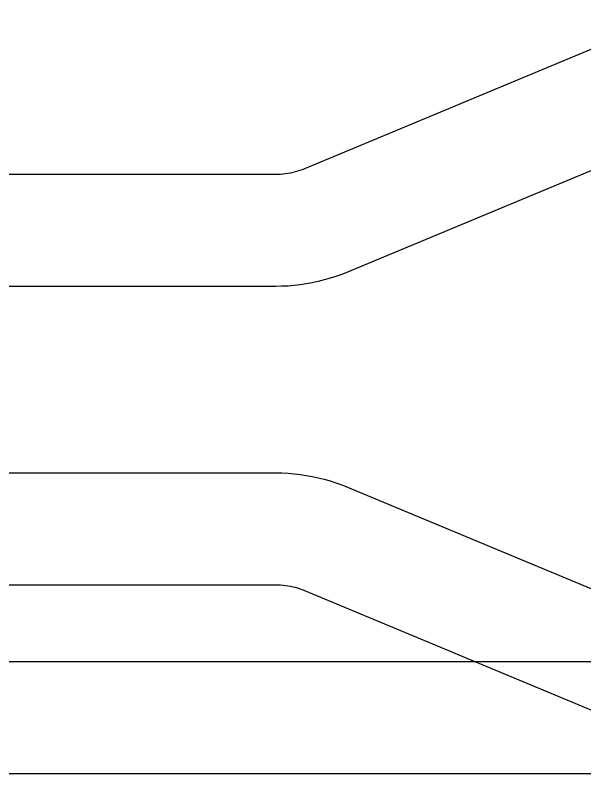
# Model space of a CAD drawing. Header units: millimetres. Extents: x 586 to 986, y -25 to 475.
# Drawn here: x 878.37 to 908.93, y 16.36 to 57.05 of the extents above; entities that cross this region are included whole.
import ezdxf

# ---------------------------------------------------------------- set-up
doc = ezdxf.new("R2010")
doc.units = ezdxf.units.MM
doc.header["$MEASUREMENT"] = 0
doc.layers.add('auxiliares', color=4, linetype='Continuous', true_color=0x00ffff)
doc.layers.add('corte', color=1, linetype='Continuous', true_color=0xff0000)

msp = doc.modelspace()

# ---------------------------------------------------------------- linework, layer by layer
at = {"layer": 'auxiliares'}
for p, q in [((913.663, 57.051), (893.886, 48.81)), ((892.347, 48.503), (820.088, 48.503)), ((892.479, 48.505), (892.347, 48.503)), ((892.61, 48.511), (892.479, 48.505)), ((892.741, 48.522), (892.61, 48.511)), ((892.872, 48.537), (892.741, 48.522)), ((893.002, 48.557), (892.872, 48.537)), ((893.132, 48.58), (893.002, 48.557)), ((893.26, 48.608), (893.132, 48.58)), ((893.388, 48.64), (893.26, 48.608)), ((893.514, 48.677), (893.388, 48.64)), ((893.639, 48.717), (893.514, 48.677)), ((893.763, 48.762), (893.639, 48.717)), ((893.886, 48.81), (893.763, 48.762)), ((820.343, 26.503), (892.347, 26.503)), ((892.347, 26.503), (892.479, 26.5)), ((892.479, 26.5), (892.61, 26.494)), ((892.61, 26.494), (892.741, 26.483)), ((892.741, 26.483), (892.872, 26.468)), ((892.872, 26.468), (893.002, 26.449)), ((893.002, 26.449), (893.132, 26.425)), ((893.132, 26.425), (893.26, 26.397)), ((893.26, 26.397), (893.388, 26.365)), ((893.388, 26.365), (893.514, 26.329)), ((893.514, 26.329), (893.639, 26.288)), ((893.639, 26.288), (893.763, 26.244)), ((893.763, 26.244), (893.886, 26.195)), ((893.886, 26.195), (913.663, 17.954)), ((920.66, 22.359), (848.656, 22.359))]:
    msp.add_line(p, q, dxfattribs=at)
at = {"layer": 'corte', "linetype": 'Continuous', "lineweight": 25}
for p, q in [((915.971, 51.513), (896.193, 43.272)), ((895.888, 43.15), (895.578, 43.039)), ((896.193, 43.272), (895.888, 43.15)), ((894.63, 42.767), (894.308, 42.697)), ((894.949, 42.847), (894.63, 42.767)), ((895.265, 42.938), (894.949, 42.847)), ((895.578, 43.039), (895.265, 42.938)), ((892.347, 42.503), (820.088, 42.503)), ((892.676, 42.508), (892.347, 42.503)), ((893.005, 42.524), (892.676, 42.508)), ((893.332, 42.551), (893.005, 42.524)), ((893.659, 42.589), (893.332, 42.551)), ((893.985, 42.638), (893.659, 42.589)), ((894.308, 42.697), (893.985, 42.638)), ((820.343, 32.503), (892.347, 32.503)), ((892.347, 32.503), (892.676, 32.497)), ((892.676, 32.497), (893.005, 32.481)), ((893.005, 32.481), (893.332, 32.454)), ((893.332, 32.454), (893.659, 32.416)), ((893.659, 32.416), (893.985, 32.368)), ((893.985, 32.368), (894.308, 32.308)), ((894.308, 32.308), (894.63, 32.239)), ((894.63, 32.239), (894.949, 32.158)), ((894.949, 32.158), (895.265, 32.067)), ((895.265, 32.067), (895.578, 31.966)), ((895.578, 31.966), (895.888, 31.855)), ((895.888, 31.855), (896.193, 31.733)), ((896.193, 31.733), (915.971, 23.493)), ((920.66, 16.359), (848.656, 16.359))]:
    msp.add_line(p, q, dxfattribs=at)

doc.saveas('drawing.dxf')
